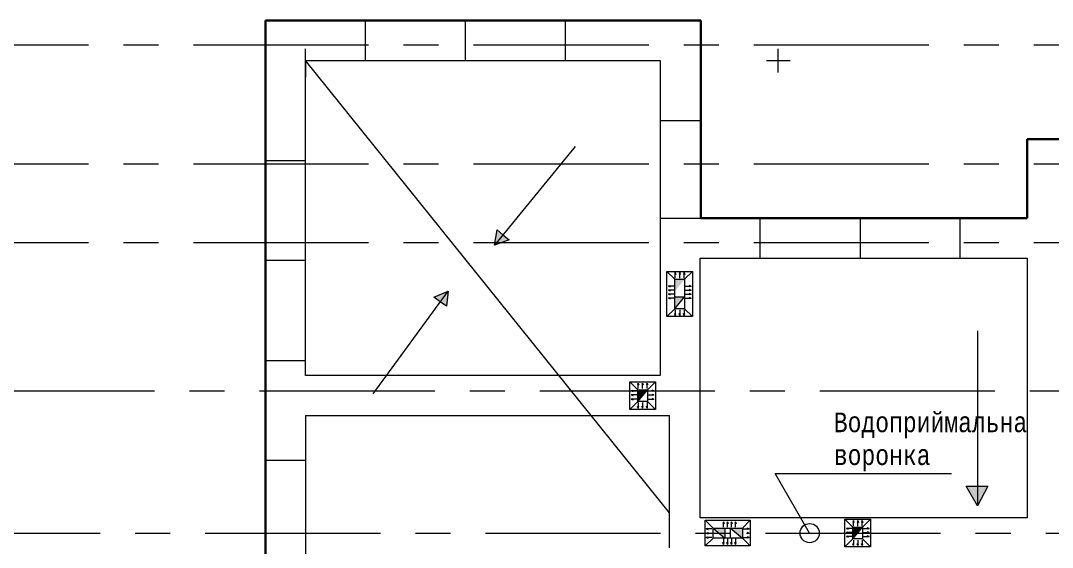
# Model space of a CAD drawing. Header units: millimetres. Extents: x -689206 to 4969298, y -1019800 to 703299.
# Drawn here: x 798541 to 811638, y -614102 to -607410 of the extents above; entities that cross this region are included whole.
import ezdxf

# ---------------------------------------------------------------- set-up
doc = ezdxf.new("R2010")
doc.units = ezdxf.units.MM
doc.linetypes.add('JIS_02_4.0', pattern=[5.5, 4, -1.5])
doc.linetypes.add('осеваяX2', pattern=[101.6, 63.5, -12.7, 12.7, -12.7])
doc.layers.add('кровля', color=211, linetype='Continuous')
doc.layers.add('четотам', color=7, linetype='Continuous')
for name, color, linetype, lineweight in [('РАЗМЕРЫ', 7, 'Continuous', 9), ('сваи', 7, 'JIS_02_4.0', 30), ('стены', 7, 'Continuous', 20)]:
    doc.layers.add(name, color=color, linetype=linetype, lineweight=lineweight)
doc.styles.add('Аннотативный', font='isocteur.ttf', dxfattribs={"width": 0.7, "height": 250})

msp = doc.modelspace()

# ---------------------------------------------------------------- hatches: boundary and pattern name
at = {"layer": 'кровля', "lineweight": 5}
h = msp.add_hatch(color=7, dxfattribs=at)
h.dxf.hatch_style = 1
h.paths.add_polyline_path([(806851.9, -610634.2), (806860.1, -610634.2), (806851.9, -610610.6)])
h.paths.add_polyline_path([(806843.8, -610634.2), (806851.9, -610634.2), (806851.9, -610610.6)])
h = msp.add_hatch(color=7, dxfattribs=at)
h.dxf.hatch_style = 1
h.paths.add_polyline_path([(806907.2, -610634.2), (806915.4, -610634.2), (806907.2, -610610.6)])
h.paths.add_polyline_path([(806899.1, -610634.2), (806907.2, -610634.2), (806907.2, -610610.6)])
h = msp.add_hatch(color=7, dxfattribs=at)
h.dxf.hatch_style = 1
h.paths.add_polyline_path([(806962.5, -610610.6), (806954.4, -610634.2), (806962.5, -610634.2)])
h.paths.add_polyline_path([(806962.5, -610610.6), (806962.5, -610634.2), (806970.7, -610634.2)])
h = msp.add_hatch(color=7, dxfattribs=at)
h.dxf.hatch_style = 1
h.paths.add_polyline_path([(806763.3, -610784.9), (806786.9, -610793), (806786.9, -610784.9)])
h.paths.add_polyline_path([(806763.3, -610784.9), (806786.9, -610784.9), (806786.9, -610776.8)])
h = msp.add_hatch(color=7, dxfattribs=at)
h.dxf.hatch_style = 1
h.paths.add_polyline_path([(806763.3, -610834.7), (806786.9, -610842.8), (806786.9, -610834.7)])
h.paths.add_polyline_path([(806763.3, -610834.7), (806786.9, -610834.7), (806786.9, -610826.5)])
h = msp.add_hatch(color=7, dxfattribs=at)
h.dxf.hatch_style = 1
h.paths.add_polyline_path([(807027.6, -610784.9), (807027.6, -610793), (807051.2, -610784.9)])
h.paths.add_polyline_path([(807027.6, -610776.8), (807027.6, -610784.9), (807051.2, -610784.9)])
h = msp.add_hatch(color=7, dxfattribs=at)
h.dxf.hatch_style = 1
h.paths.add_polyline_path([(807027.6, -610834.7), (807027.6, -610842.8), (807051.2, -610834.7)])
h.paths.add_polyline_path([(807027.6, -610826.5), (807027.6, -610834.7), (807051.2, -610834.7)])
h = msp.add_hatch(color=7, dxfattribs=at)
h.dxf.hatch_style = 1
h.paths.add_polyline_path([(806763.3, -610885.9), (806786.9, -610894.1), (806786.9, -610885.9)])
h.paths.add_polyline_path([(806763.3, -610885.9), (806786.9, -610885.9), (806786.9, -610877.8)])
h = msp.add_hatch(color=7, dxfattribs=at)
h.dxf.hatch_style = 1
h.paths.add_polyline_path([(806786.9, -610937.2), (806786.9, -610929), (806763.3, -610937.2)])
h.paths.add_polyline_path([(806786.9, -610945.3), (806786.9, -610937.2), (806763.3, -610937.2)])
h = msp.add_hatch(color=7, dxfattribs=at)
h.dxf.hatch_style = 1
h.paths.add_polyline_path([(807027.6, -610885.9), (807027.6, -610894.1), (807051.2, -610885.9)])
h.paths.add_polyline_path([(807027.6, -610877.8), (807027.6, -610885.9), (807051.2, -610885.9)])
h = msp.add_hatch(color=7, dxfattribs=at)
h.dxf.hatch_style = 1
h.paths.add_polyline_path([(807051.2, -610937.2), (807027.6, -610929), (807027.6, -610937.2)])
h.paths.add_polyline_path([(807051.2, -610937.2), (807027.6, -610937.2), (807027.6, -610945.3)])
h = msp.add_hatch(color=7, dxfattribs=at)
h.dxf.hatch_style = 1
h.paths.add_polyline_path([(806851.9, -611154.5), (806860.1, -611130.8), (806851.9, -611130.8)])
h.paths.add_polyline_path([(806851.9, -611154.5), (806851.9, -611130.8), (806843.8, -611130.8)])
h = msp.add_hatch(color=7, dxfattribs=at)
h.dxf.hatch_style = 1
h.paths.add_polyline_path([(806907.2, -611154.5), (806915.4, -611130.8), (806907.2, -611130.8)])
h.paths.add_polyline_path([(806907.2, -611154.5), (806907.2, -611130.8), (806899.1, -611130.8)])
h = msp.add_hatch(color=7, dxfattribs=at)
h.dxf.hatch_style = 1
h.paths.add_polyline_path([(806962.5, -611130.8), (806954.4, -611130.8), (806962.5, -611154.5)])
h.paths.add_polyline_path([(806970.7, -611130.8), (806962.5, -611130.8), (806962.5, -611154.5)])
at = {"layer": 'кровля', "lineweight": 5, "true_color": 0x000000}
h = msp.add_hatch(color=18, dxfattribs=at)
h.dxf.hatch_style = 1
h.paths.add_polyline_path([(806381.9, -612039), (806390.1, -612039), (806381.9, -612015.4)])
h.paths.add_polyline_path([(806373.8, -612039), (806381.9, -612039), (806381.9, -612015.4)])
h = msp.add_hatch(color=18, dxfattribs=at)
h.dxf.hatch_style = 1
h.paths.add_polyline_path([(806437.2, -612039), (806445.4, -612039), (806437.2, -612015.4)])
h.paths.add_polyline_path([(806429.1, -612039), (806437.2, -612039), (806437.2, -612015.4)])
h = msp.add_hatch(color=18, dxfattribs=at)
h.dxf.hatch_style = 1
h.paths.add_polyline_path([(806492.5, -612015.4), (806484.4, -612039), (806492.5, -612039)])
h.paths.add_polyline_path([(806492.5, -612015.4), (806492.5, -612039), (806500.7, -612039)])
h = msp.add_hatch(color=18, dxfattribs=at)
h.dxf.hatch_style = 1
h.paths.add_polyline_path([(806293.3, -612114.7), (806316.9, -612122.9), (806316.9, -612114.7)])
h.paths.add_polyline_path([(806293.3, -612114.7), (806316.9, -612114.7), (806316.9, -612106.6)])
h = msp.add_hatch(color=18, dxfattribs=at)
h.dxf.hatch_style = 1
h.paths.add_polyline_path([(806293.3, -612166), (806316.9, -612174.1), (806316.9, -612166)])
h.paths.add_polyline_path([(806293.3, -612166), (806316.9, -612166), (806316.9, -612157.9)])
h = msp.add_hatch(color=18, dxfattribs=at)
h.dxf.hatch_style = 1
h.paths.add_polyline_path([(806557.6, -612114.7), (806557.6, -612122.9), (806581.2, -612114.7)])
h.paths.add_polyline_path([(806557.6, -612106.6), (806557.6, -612114.7), (806581.2, -612114.7)])
h = msp.add_hatch(color=18, dxfattribs=at)
h.dxf.hatch_style = 1
h.paths.add_polyline_path([(806557.6, -612166), (806557.6, -612174.1), (806581.2, -612166)])
h.paths.add_polyline_path([(806557.6, -612157.9), (806557.6, -612166), (806581.2, -612166)])
h = msp.add_hatch(color=18, dxfattribs=at)
h.dxf.hatch_style = 1
h.paths.add_polyline_path([(806316.9, -612217.2), (806316.9, -612209.1), (806293.3, -612217.2)])
h.paths.add_polyline_path([(806316.9, -612225.4), (806316.9, -612217.2), (806293.3, -612217.2)])
h = msp.add_hatch(color=18, dxfattribs=at)
h.dxf.hatch_style = 1
h.paths.add_polyline_path([(806581.2, -612217.2), (806557.6, -612209.1), (806557.6, -612217.2)])
h.paths.add_polyline_path([(806581.2, -612217.2), (806557.6, -612217.2), (806557.6, -612225.4)])
h = msp.add_hatch(color=18, dxfattribs=at)
h.dxf.hatch_style = 1
h.paths.add_polyline_path([(806381.9, -612333), (806390.1, -612309.4), (806381.9, -612309.4)])
h.paths.add_polyline_path([(806381.9, -612333), (806381.9, -612309.4), (806373.8, -612309.4)])
h = msp.add_hatch(color=18, dxfattribs=at)
h.dxf.hatch_style = 1
h.paths.add_polyline_path([(806437.2, -612333), (806445.4, -612309.4), (806437.2, -612309.4)])
h.paths.add_polyline_path([(806437.2, -612333), (806437.2, -612309.4), (806429.1, -612309.4)])
h = msp.add_hatch(color=18, dxfattribs=at)
h.dxf.hatch_style = 1
h.paths.add_polyline_path([(806492.5, -612309.4), (806484.4, -612309.4), (806492.5, -612333)])
h.paths.add_polyline_path([(806500.7, -612309.4), (806492.5, -612309.4), (806492.5, -612333)])
at = {"layer": 'кровля', "lineweight": 5}
h = msp.add_hatch(color=7, dxfattribs=at)
h.dxf.hatch_style = 1
h.paths.add_polyline_path([(807245.3, -613865), (807268.9, -613873.2), (807268.9, -613865)])
h.paths.add_polyline_path([(807245.3, -613865), (807268.9, -613865), (807268.9, -613856.9)])
h = msp.add_hatch(color=7, dxfattribs=at)
h.dxf.hatch_style = 1
h.paths.add_polyline_path([(807462.6, -613800), (807470.7, -613800), (807462.6, -613776.3)])
h.paths.add_polyline_path([(807454.4, -613800), (807462.6, -613800), (807462.6, -613776.3)])
h = msp.add_hatch(color=7, dxfattribs=at)
h.dxf.hatch_style = 1
h.paths.add_polyline_path([(807513.8, -613776.3), (807505.7, -613800), (807513.8, -613800)])
h.paths.add_polyline_path([(807513.8, -613776.3), (807513.8, -613800), (807522, -613800)])
h = msp.add_hatch(color=7, dxfattribs=at)
h.dxf.hatch_style = 1
h.paths.add_polyline_path([(807565.1, -613776.3), (807556.9, -613800), (807565.1, -613800)])
h.paths.add_polyline_path([(807565.1, -613776.3), (807565.1, -613800), (807573.2, -613800)])
h = msp.add_hatch(color=7, dxfattribs=at)
h.dxf.hatch_style = 1
h.paths.add_polyline_path([(807614.9, -613776.3), (807606.7, -613800), (807614.9, -613800)])
h.paths.add_polyline_path([(807614.9, -613776.3), (807614.9, -613800), (807623, -613800)])
h = msp.add_hatch(color=7, dxfattribs=at)
h.dxf.hatch_style = 1
h.paths.add_polyline_path([(807765.5, -613865), (807765.5, -613873.2), (807789.2, -613865)])
h.paths.add_polyline_path([(807765.5, -613856.9), (807765.5, -613865), (807789.2, -613865)])
at = {"layer": 'кровля', "lineweight": 5, "true_color": 0x000000}
h = msp.add_hatch(color=18, dxfattribs=at)
h.dxf.hatch_style = 1
h.paths.add_polyline_path([(809023.3, -613860.8), (809046.9, -613869), (809046.9, -613860.8)])
h.paths.add_polyline_path([(809023.3, -613860.8), (809046.9, -613860.8), (809046.9, -613852.7)])
h = msp.add_hatch(color=18, dxfattribs=at)
h.dxf.hatch_style = 1
h.paths.add_polyline_path([(809111.9, -613785.1), (809120.1, -613785.1), (809111.9, -613761.5)])
h.paths.add_polyline_path([(809103.8, -613785.1), (809111.9, -613785.1), (809111.9, -613761.5)])
h = msp.add_hatch(color=18, dxfattribs=at)
h.dxf.hatch_style = 1
h.paths.add_polyline_path([(809167.2, -613785.1), (809175.4, -613785.1), (809167.2, -613761.5)])
h.paths.add_polyline_path([(809159.1, -613785.1), (809167.2, -613785.1), (809167.2, -613761.5)])
h = msp.add_hatch(color=18, dxfattribs=at)
h.dxf.hatch_style = 1
h.paths.add_polyline_path([(809222.5, -613761.5), (809214.4, -613785.1), (809222.5, -613785.1)])
h.paths.add_polyline_path([(809222.5, -613761.5), (809222.5, -613785.1), (809230.7, -613785.1)])
h = msp.add_hatch(color=18, dxfattribs=at)
h.dxf.hatch_style = 1
h.paths.add_polyline_path([(809287.6, -613860.8), (809287.6, -613869), (809311.2, -613860.8)])
h.paths.add_polyline_path([(809287.6, -613852.7), (809287.6, -613860.8), (809311.2, -613860.8)])
at = {"layer": 'кровля', "lineweight": 5}
h = msp.add_hatch(color=7, dxfattribs=at)
h.dxf.hatch_style = 1
h.paths.add_polyline_path([(807245.3, -613920.3), (807268.9, -613928.4), (807268.9, -613920.3)])
h.paths.add_polyline_path([(807245.3, -613920.3), (807268.9, -613920.3), (807268.9, -613912.2)])
h = msp.add_hatch(color=7, dxfattribs=at)
h.dxf.hatch_style = 1
h.paths.add_polyline_path([(807268.9, -613975.6), (807268.9, -613967.4), (807245.3, -613975.6)])
h.paths.add_polyline_path([(807268.9, -613983.7), (807268.9, -613975.6), (807245.3, -613975.6)])
h = msp.add_hatch(color=7, dxfattribs=at)
h.dxf.hatch_style = 1
h.paths.add_polyline_path([(807765.5, -613920.3), (807765.5, -613928.4), (807789.2, -613920.3)])
h.paths.add_polyline_path([(807765.5, -613912.2), (807765.5, -613920.3), (807789.2, -613920.3)])
h = msp.add_hatch(color=7, dxfattribs=at)
h.dxf.hatch_style = 1
h.paths.add_polyline_path([(807789.2, -613975.6), (807765.5, -613967.4), (807765.5, -613975.6)])
h.paths.add_polyline_path([(807789.2, -613975.6), (807765.5, -613975.6), (807765.5, -613983.7)])
at = {"layer": 'кровля', "lineweight": 5, "true_color": 0x000000}
h = msp.add_hatch(color=18, dxfattribs=at)
h.dxf.hatch_style = 1
h.paths.add_polyline_path([(809023.3, -613912.1), (809046.9, -613920.2), (809046.9, -613912.1)])
h.paths.add_polyline_path([(809023.3, -613912.1), (809046.9, -613912.1), (809046.9, -613904)])
h = msp.add_hatch(color=18, dxfattribs=at)
h.dxf.hatch_style = 1
h.paths.add_polyline_path([(809046.9, -613963.3), (809046.9, -613955.2), (809023.3, -613963.3)])
h.paths.add_polyline_path([(809046.9, -613971.5), (809046.9, -613963.3), (809023.3, -613963.3)])
h = msp.add_hatch(color=18, dxfattribs=at)
h.dxf.hatch_style = 1
h.paths.add_polyline_path([(809287.6, -613912.1), (809287.6, -613920.2), (809311.2, -613912.1)])
h.paths.add_polyline_path([(809287.6, -613904), (809287.6, -613912.1), (809311.2, -613912.1)])
h = msp.add_hatch(color=18, dxfattribs=at)
h.dxf.hatch_style = 1
h.paths.add_polyline_path([(809311.2, -613963.3), (809287.6, -613955.2), (809287.6, -613963.3)])
h.paths.add_polyline_path([(809311.2, -613963.3), (809287.6, -613963.3), (809287.6, -613971.5)])
at = {"layer": 'кровля', "lineweight": 5}
h = msp.add_hatch(color=7, dxfattribs=at)
h.dxf.hatch_style = 1
h.paths.add_polyline_path([(807462.6, -614064.3), (807470.7, -614040.6), (807462.6, -614040.6)])
h.paths.add_polyline_path([(807462.6, -614064.3), (807462.6, -614040.6), (807454.4, -614040.6)])
h = msp.add_hatch(color=7, dxfattribs=at)
h.dxf.hatch_style = 1
h.paths.add_polyline_path([(807513.8, -614040.6), (807505.7, -614040.6), (807513.8, -614064.3)])
h.paths.add_polyline_path([(807522, -614040.6), (807513.8, -614040.6), (807513.8, -614064.3)])
h = msp.add_hatch(color=7, dxfattribs=at)
h.dxf.hatch_style = 1
h.paths.add_polyline_path([(807565.1, -614040.6), (807556.9, -614040.6), (807565.1, -614064.3)])
h.paths.add_polyline_path([(807573.2, -614040.6), (807565.1, -614040.6), (807565.1, -614064.3)])
h = msp.add_hatch(color=7, dxfattribs=at)
h.dxf.hatch_style = 1
h.paths.add_polyline_path([(807614.9, -614040.6), (807606.7, -614040.6), (807614.9, -614064.3)])
h.paths.add_polyline_path([(807623, -614040.6), (807614.9, -614040.6), (807614.9, -614064.3)])
at = {"layer": 'кровля', "lineweight": 5, "true_color": 0x000000}
h = msp.add_hatch(color=18, dxfattribs=at)
h.dxf.hatch_style = 1
h.paths.add_polyline_path([(809111.9, -614079.1), (809120.1, -614055.5), (809111.9, -614055.5)])
h.paths.add_polyline_path([(809111.9, -614079.1), (809111.9, -614055.5), (809103.8, -614055.5)])
h = msp.add_hatch(color=18, dxfattribs=at)
h.dxf.hatch_style = 1
h.paths.add_polyline_path([(809167.2, -614079.1), (809175.4, -614055.5), (809167.2, -614055.5)])
h.paths.add_polyline_path([(809167.2, -614079.1), (809167.2, -614055.5), (809159.1, -614055.5)])
h = msp.add_hatch(color=18, dxfattribs=at)
h.dxf.hatch_style = 1
h.paths.add_polyline_path([(809222.5, -614055.5), (809214.4, -614055.5), (809222.5, -614079.1)])
h.paths.add_polyline_path([(809230.7, -614055.5), (809222.5, -614055.5), (809222.5, -614079.1)])
at = {"layer": 'РАЗМЕРЫ', "lineweight": 5, "ltscale": 150}
h = msp.add_hatch(color=256, dxfattribs=at)
h.dxf.hatch_style = 1
h.paths.add_polyline_path([(806969.7, -610695.7), (806844.7, -610695.7), (806844.7, -610845.7)])
h.paths.add_polyline_path([(806969.7, -610919.4), (806844.7, -610919.4), (806844.7, -611069.4)])
h = msp.add_hatch(color=256, dxfattribs=at)
h.dxf.hatch_style = 1
h.paths.add_polyline_path([(806499.7, -612099.2), (806374.7, -612099.2), (806374.7, -612249.2)])
h = msp.add_hatch(color=256, dxfattribs=at)
h.dxf.hatch_style = 1
h.paths.add_polyline_path([(807704.1, -613982.8), (807704.1, -613857.8), (807554.1, -613857.8)])
h.paths.add_polyline_path([(807480.4, -613982.8), (807480.4, -613857.8), (807330.4, -613857.8)])
h = msp.add_hatch(color=256, dxfattribs=at)
h.dxf.hatch_style = 1
h.paths.add_polyline_path([(809229.7, -613845.3), (809104.7, -613845.3), (809104.7, -613995.3)])
at = {"layer": 'сваи', "linetype": 'ByBlock', "lineweight": 20, "ltscale": 35}
h = msp.add_hatch(color=256, dxfattribs=at)
h.dxf.hatch_style = 1
h.paths.add_polyline_path([(825850.8, -610192.2), (825773.2, -610255.6), (825957.2, -610322.5)])
h.paths.add_polyline_path([(825926, -610130.8), (825850.8, -610192.2), (825957.2, -610322.5)])
h.paths.add_polyline_path([(826588.2, -610993.5), (826588.2, -611187.8), (826672.3, -611139.2)])
h.paths.add_polyline_path([(826759, -611089.1), (826588.2, -610993.5), (826672.3, -611139.2)])
h.paths.add_polyline_path([(819607.2, -614292.5), (819607.2, -614541.5), (819751, -614541.5)])
h.paths.add_polyline_path([(819607.2, -614292.5), (819477.2, -614541.5), (819607.2, -614541.5)])
h.paths.add_polyline_path([(819607.2, -613323.6), (819463.5, -613323.6), (819607.2, -613572.5)])
h.paths.add_polyline_path([(819737.2, -613323.6), (819607.2, -613323.6), (819607.2, -613572.5)])
h.paths.add_polyline_path([(815967.2, -613273.6), (815837.2, -613273.6), (815837.2, -613522.5)])
h.paths.add_polyline_path([(815837.2, -613273.6), (815693.5, -613273.6), (815837.2, -613522.5)])
h.paths.add_polyline_path([(815837.2, -614292.5), (815707.2, -614541.5), (815837.2, -614541.5)])
h.paths.add_polyline_path([(815837.2, -614292.5), (815837.2, -614541.5), (815981, -614541.5)])
h.paths.add_polyline_path([(810677.2, -614292.5), (810677.2, -614541.5), (810821, -614541.5)])
h.paths.add_polyline_path([(810677.2, -614292.5), (810547.2, -614541.5), (810677.2, -614541.5)])
h.paths.add_polyline_path([(810687.2, -613323.6), (810543.5, -613323.6), (810687.2, -613572.5)])
h.paths.add_polyline_path([(810817.2, -613323.6), (810687.2, -613323.6), (810687.2, -613572.5)])
h.paths.add_polyline_path([(803967.6, -610846.5), (803787.5, -610923.4), (803868.4, -610982.5)])
h.paths.add_polyline_path([(803967.6, -610846.5), (803868.4, -610982.5), (803946.9, -611039.7)])
h.paths.add_polyline_path([(804588.6, -610069), (804557.3, -610260.8), (804663.8, -610130.4)])
h.paths.add_polyline_path([(804663.8, -610130.4), (804557.3, -610260.8), (804741.3, -610193.8)])

# ---------------------------------------------------------------- linework, layer by layer
at = {"layer": 'кровля', "color": 7, "lineweight": 5}
for p, q in [((806844.7, -610695.7), (806744.7, -610595.7)), ((806969.7, -610695.7), (807069.7, -610595.7)), ((806851.9, -610610.6), (806843.8, -610634.2)), ((806843.8, -610634.2), (806851.9, -610634.2)), ((806851.9, -610680.6), (806851.9, -610610.6)), ((806851.9, -610610.6), (806860.1, -610634.2)), ((806860.1, -610634.2), (806851.9, -610634.2)), ((806907.2, -610610.6), (806899.1, -610634.2)), ((806899.1, -610634.2), (806907.2, -610634.2)), ((806907.2, -610680.6), (806907.2, -610610.6)), ((806907.2, -610610.6), (806915.4, -610634.2)), ((806915.4, -610634.2), (806907.2, -610634.2)), ((806962.5, -610610.6), (806954.4, -610634.2)), ((806954.4, -610634.2), (806962.5, -610634.2)), ((806962.5, -610680.6), (806962.5, -610610.6)), ((806962.5, -610610.6), (806970.7, -610634.2)), ((806970.7, -610634.2), (806962.5, -610634.2)), ((806763.3, -610784.9), (806786.9, -610776.8)), ((806833.3, -610784.9), (806763.3, -610784.9)), ((806763.3, -610784.9), (806786.9, -610793)), ((806763.3, -610834.7), (806786.9, -610826.5)), ((806833.3, -610834.7), (806763.3, -610834.7)), ((806763.3, -610834.7), (806786.9, -610842.8)), ((806786.9, -610776.8), (806786.9, -610784.9)), ((806786.9, -610793), (806786.9, -610784.9)), ((806786.9, -610826.5), (806786.9, -610834.7)), ((806786.9, -610842.8), (806786.9, -610834.7)), ((806981.2, -610784.9), (807051.2, -610784.9)), ((806981.2, -610834.7), (807051.2, -610834.7)), ((807051.2, -610784.9), (807027.6, -610776.8)), ((807027.6, -610776.8), (807027.6, -610784.9)), ((807051.2, -610784.9), (807027.6, -610793)), ((807027.6, -610793), (807027.6, -610784.9)), ((807051.2, -610834.7), (807027.6, -610826.5)), ((807027.6, -610826.5), (807027.6, -610834.7)), ((807051.2, -610834.7), (807027.6, -610842.8)), ((807027.6, -610842.8), (807027.6, -610834.7)), ((806763.3, -610885.9), (806786.9, -610877.8)), ((806833.3, -610885.9), (806763.3, -610885.9)), ((806763.3, -610885.9), (806786.9, -610894.1)), ((806763.3, -610937.2), (806786.9, -610929)), ((806833.3, -610937.2), (806763.3, -610937.2)), ((806763.3, -610937.2), (806786.9, -610945.3)), ((806786.9, -610877.8), (806786.9, -610885.9)), ((806786.9, -610894.1), (806786.9, -610885.9)), ((806786.9, -610929), (806786.9, -610937.2)), ((806786.9, -610945.3), (806786.9, -610937.2)), ((806981.2, -610885.9), (807051.2, -610885.9)), ((806981.2, -610937.2), (807051.2, -610937.2)), ((807051.2, -610885.9), (807027.6, -610877.8)), ((807027.6, -610877.8), (807027.6, -610885.9)), ((807051.2, -610885.9), (807027.6, -610894.1)), ((807027.6, -610894.1), (807027.6, -610885.9)), ((807051.2, -610937.2), (807027.6, -610929)), ((807027.6, -610929), (807027.6, -610937.2)), ((807051.2, -610937.2), (807027.6, -610945.3)), ((807027.6, -610945.3), (807027.6, -610937.2)), ((806844.7, -611069.4), (806744.7, -611169.4)), ((806851.9, -611084.5), (806851.9, -611154.5)), ((806907.2, -611084.5), (806907.2, -611154.5)), ((806962.5, -611084.5), (806962.5, -611154.5)), ((806969.7, -611069.4), (807069.7, -611169.4)), ((806851.9, -611154.5), (806843.8, -611130.8)), ((806843.8, -611130.8), (806851.9, -611130.8)), ((806851.9, -611154.5), (806860.1, -611130.8)), ((806860.1, -611130.8), (806851.9, -611130.8)), ((806907.2, -611154.5), (806899.1, -611130.8)), ((806899.1, -611130.8), (806907.2, -611130.8)), ((806907.2, -611154.5), (806915.4, -611130.8)), ((806915.4, -611130.8), (806907.2, -611130.8)), ((806962.5, -611154.5), (806954.4, -611130.8)), ((806954.4, -611130.8), (806962.5, -611130.8)), ((806962.5, -611154.5), (806970.7, -611130.8)), ((806970.7, -611130.8), (806962.5, -611130.8)), ((807330.4, -613857.8), (807230.4, -613757.8)), ((807245.3, -613865), (807268.9, -613856.9)), ((807315.3, -613865), (807245.3, -613865)), ((807245.3, -613865), (807268.9, -613873.2)), ((807268.9, -613856.9), (807268.9, -613865)), ((807268.9, -613873.2), (807268.9, -613865)), ((807462.6, -613776.3), (807454.4, -613800)), ((807454.4, -613800), (807462.6, -613800)), ((807462.6, -613846.3), (807462.6, -613776.3)), ((807462.6, -613776.3), (807470.7, -613800)), ((807470.7, -613800), (807462.6, -613800)), ((807513.8, -613776.3), (807505.7, -613800)), ((807505.7, -613800), (807513.8, -613800)), ((807513.8, -613846.3), (807513.8, -613776.3)), ((807513.8, -613776.3), (807522, -613800)), ((807522, -613800), (807513.8, -613800)), ((807565.1, -613776.3), (807556.9, -613800)), ((807556.9, -613800), (807565.1, -613800)), ((807565.1, -613846.3), (807565.1, -613776.3)), ((807565.1, -613776.3), (807573.2, -613800)), ((807573.2, -613800), (807565.1, -613800)), ((807614.9, -613776.3), (807606.7, -613800)), ((807606.7, -613800), (807614.9, -613800)), ((807614.9, -613846.3), (807614.9, -613776.3)), ((807614.9, -613776.3), (807623, -613800)), ((807623, -613800), (807614.9, -613800)), ((807704.1, -613857.8), (807804.1, -613757.8)), ((807719.2, -613865), (807789.2, -613865)), ((807789.2, -613865), (807765.5, -613856.9)), ((807765.5, -613856.9), (807765.5, -613865)), ((807789.2, -613865), (807765.5, -613873.2)), ((807765.5, -613873.2), (807765.5, -613865)), ((807330.4, -613982.8), (807230.4, -614082.8)), ((807245.3, -613920.3), (807268.9, -613928.4)), ((807245.3, -613975.6), (807268.9, -613967.4)), ((807315.3, -613975.6), (807245.3, -613975.6)), ((807245.3, -613975.6), (807268.9, -613983.7)), ((807268.9, -613928.4), (807268.9, -613920.3)), ((807268.9, -613967.4), (807268.9, -613975.6)), ((807268.9, -613983.7), (807268.9, -613975.6)), ((807462.6, -613994.3), (807462.6, -614064.3)), ((807513.8, -613994.3), (807513.8, -614064.3)), ((807565.1, -613994.3), (807565.1, -614064.3)), ((807614.9, -613994.3), (807614.9, -614064.3)), ((807704.1, -613982.8), (807804.1, -614082.8)), ((807719.2, -613975.6), (807789.2, -613975.6)), ((807789.2, -613920.3), (807765.5, -613928.4)), ((807765.5, -613928.4), (807765.5, -613920.3)), ((807789.2, -613975.6), (807765.5, -613967.4)), ((807765.5, -613967.4), (807765.5, -613975.6)), ((807789.2, -613975.6), (807765.5, -613983.7)), ((807765.5, -613983.7), (807765.5, -613975.6)), ((807462.6, -614064.3), (807454.4, -614040.6)), ((807454.4, -614040.6), (807462.6, -614040.6)), ((807462.6, -614064.3), (807470.7, -614040.6)), ((807470.7, -614040.6), (807462.6, -614040.6)), ((807513.8, -614064.3), (807505.7, -614040.6)), ((807505.7, -614040.6), (807513.8, -614040.6)), ((807513.8, -614064.3), (807522, -614040.6)), ((807522, -614040.6), (807513.8, -614040.6)), ((807565.1, -614064.3), (807556.9, -614040.6)), ((807556.9, -614040.6), (807565.1, -614040.6)), ((807565.1, -614064.3), (807573.2, -614040.6)), ((807573.2, -614040.6), (807565.1, -614040.6)), ((807614.9, -614064.3), (807606.7, -614040.6)), ((807606.7, -614040.6), (807614.9, -614040.6)), ((807614.9, -614064.3), (807623, -614040.6)), ((807623, -614040.6), (807614.9, -614040.6))]:
    msp.add_line(p, q, dxfattribs=at)
at = {"layer": 'кровля', "color": 18, "lineweight": 5, "true_color": 0x000000}
for p, q in [((806374.7, -612099.2), (806274.7, -611999.2)), ((806381.9, -612015.4), (806373.8, -612039)), ((806373.8, -612039), (806381.9, -612039)), ((806381.9, -612085.4), (806381.9, -612015.4)), ((806381.9, -612015.4), (806390.1, -612039)), ((806390.1, -612039), (806381.9, -612039)), ((806437.2, -612015.4), (806429.1, -612039)), ((806429.1, -612039), (806437.2, -612039)), ((806437.2, -612085.4), (806437.2, -612015.4)), ((806437.2, -612015.4), (806445.4, -612039)), ((806445.4, -612039), (806437.2, -612039)), ((806492.5, -612015.4), (806484.4, -612039)), ((806484.4, -612039), (806492.5, -612039)), ((806492.5, -612085.4), (806492.5, -612015.4)), ((806492.5, -612015.4), (806500.7, -612039)), ((806500.7, -612039), (806492.5, -612039)), ((806499.7, -612099.2), (806599.7, -611999.2)), ((806293.3, -612114.7), (806316.9, -612106.6)), ((806363.3, -612114.7), (806293.3, -612114.7)), ((806293.3, -612114.7), (806316.9, -612122.9)), ((806293.3, -612166), (806316.9, -612157.9)), ((806363.3, -612166), (806293.3, -612166)), ((806293.3, -612166), (806316.9, -612174.1)), ((806316.9, -612106.6), (806316.9, -612114.7)), ((806316.9, -612122.9), (806316.9, -612114.7)), ((806316.9, -612157.9), (806316.9, -612166)), ((806316.9, -612174.1), (806316.9, -612166)), ((806511.2, -612114.7), (806581.2, -612114.7)), ((806511.2, -612166), (806581.2, -612166)), ((806581.2, -612114.7), (806557.6, -612106.6)), ((806557.6, -612106.6), (806557.6, -612114.7)), ((806581.2, -612114.7), (806557.6, -612122.9)), ((806557.6, -612122.9), (806557.6, -612114.7)), ((806581.2, -612166), (806557.6, -612157.9)), ((806557.6, -612157.9), (806557.6, -612166)), ((806581.2, -612166), (806557.6, -612174.1)), ((806557.6, -612174.1), (806557.6, -612166)), ((806374.7, -612249.2), (806274.7, -612349.2)), ((806293.3, -612217.2), (806316.9, -612209.1)), ((806363.3, -612217.2), (806293.3, -612217.2)), ((806293.3, -612217.2), (806316.9, -612225.4)), ((806316.9, -612209.1), (806316.9, -612217.2)), ((806316.9, -612225.4), (806316.9, -612217.2)), ((806381.9, -612263), (806381.9, -612333)), ((806437.2, -612263), (806437.2, -612333)), ((806492.5, -612263), (806492.5, -612333)), ((806499.7, -612249.2), (806599.7, -612349.2)), ((806511.2, -612217.2), (806581.2, -612217.2)), ((806581.2, -612217.2), (806557.6, -612209.1)), ((806557.6, -612209.1), (806557.6, -612217.2)), ((806581.2, -612217.2), (806557.6, -612225.4)), ((806557.6, -612225.4), (806557.6, -612217.2)), ((806381.9, -612333), (806373.8, -612309.4)), ((806373.8, -612309.4), (806381.9, -612309.4)), ((806381.9, -612333), (806390.1, -612309.4)), ((806390.1, -612309.4), (806381.9, -612309.4)), ((806437.2, -612333), (806429.1, -612309.4)), ((806429.1, -612309.4), (806437.2, -612309.4)), ((806437.2, -612333), (806445.4, -612309.4)), ((806445.4, -612309.4), (806437.2, -612309.4)), ((806492.5, -612333), (806484.4, -612309.4)), ((806484.4, -612309.4), (806492.5, -612309.4)), ((806492.5, -612333), (806500.7, -612309.4)), ((806500.7, -612309.4), (806492.5, -612309.4)), ((809104.7, -613845.3), (809004.7, -613745.3)), ((809023.3, -613860.8), (809046.9, -613852.7)), ((809093.3, -613860.8), (809023.3, -613860.8)), ((809023.3, -613860.8), (809046.9, -613869)), ((809046.9, -613852.7), (809046.9, -613860.8)), ((809046.9, -613869), (809046.9, -613860.8)), ((809111.9, -613761.5), (809103.8, -613785.1)), ((809103.8, -613785.1), (809111.9, -613785.1)), ((809111.9, -613831.5), (809111.9, -613761.5)), ((809111.9, -613761.5), (809120.1, -613785.1)), ((809120.1, -613785.1), (809111.9, -613785.1)), ((809167.2, -613761.5), (809159.1, -613785.1)), ((809159.1, -613785.1), (809167.2, -613785.1)), ((809167.2, -613831.5), (809167.2, -613761.5)), ((809167.2, -613761.5), (809175.4, -613785.1)), ((809175.4, -613785.1), (809167.2, -613785.1)), ((809222.5, -613761.5), (809214.4, -613785.1)), ((809214.4, -613785.1), (809222.5, -613785.1)), ((809222.5, -613831.5), (809222.5, -613761.5)), ((809222.5, -613761.5), (809230.7, -613785.1)), ((809230.7, -613785.1), (809222.5, -613785.1)), ((809229.7, -613845.3), (809329.7, -613745.3)), ((809241.2, -613860.8), (809311.2, -613860.8)), ((809311.2, -613860.8), (809287.6, -613852.7)), ((809287.6, -613852.7), (809287.6, -613860.8)), ((809311.2, -613860.8), (809287.6, -613869)), ((809287.6, -613869), (809287.6, -613860.8)), ((809104.7, -613995.3), (809004.7, -614095.3)), ((809023.3, -613912.1), (809046.9, -613904)), ((809093.3, -613912.1), (809023.3, -613912.1)), ((809023.3, -613912.1), (809046.9, -613920.2)), ((809023.3, -613963.3), (809046.9, -613955.2)), ((809093.3, -613963.3), (809023.3, -613963.3)), ((809023.3, -613963.3), (809046.9, -613971.5)), ((809046.9, -613904), (809046.9, -613912.1)), ((809046.9, -613920.2), (809046.9, -613912.1)), ((809046.9, -613955.2), (809046.9, -613963.3)), ((809046.9, -613971.5), (809046.9, -613963.3)), ((809229.7, -613995.3), (809329.7, -614095.3)), ((809241.2, -613912.1), (809311.2, -613912.1)), ((809241.2, -613963.3), (809311.2, -613963.3)), ((809311.2, -613912.1), (809287.6, -613904)), ((809287.6, -613904), (809287.6, -613912.1)), ((809311.2, -613912.1), (809287.6, -613920.2)), ((809287.6, -613920.2), (809287.6, -613912.1)), ((809311.2, -613963.3), (809287.6, -613955.2)), ((809287.6, -613955.2), (809287.6, -613963.3)), ((809311.2, -613963.3), (809287.6, -613971.5)), ((809287.6, -613971.5), (809287.6, -613963.3)), ((809111.9, -614079.1), (809103.8, -614055.5)), ((809103.8, -614055.5), (809111.9, -614055.5)), ((809111.9, -614009.1), (809111.9, -614079.1)), ((809111.9, -614079.1), (809120.1, -614055.5)), ((809120.1, -614055.5), (809111.9, -614055.5)), ((809167.2, -614079.1), (809159.1, -614055.5)), ((809159.1, -614055.5), (809167.2, -614055.5)), ((809167.2, -614009.1), (809167.2, -614079.1)), ((809167.2, -614079.1), (809175.4, -614055.5)), ((809175.4, -614055.5), (809167.2, -614055.5)), ((809222.5, -614079.1), (809214.4, -614055.5)), ((809214.4, -614055.5), (809222.5, -614055.5)), ((809222.5, -614009.1), (809222.5, -614079.1)), ((809222.5, -614079.1), (809230.7, -614055.5)), ((809230.7, -614055.5), (809222.5, -614055.5))]:
    msp.add_line(p, q, dxfattribs=at)
at = {"layer": 'кровля', "color": 7, "lineweight": 15}
for p, q in [((807245.3, -613920.3), (807268.9, -613912.2)), ((807268.9, -613912.2), (807268.9, -613920.3)), ((807789.2, -613920.3), (807765.5, -613912.2)), ((807765.5, -613912.2), (807765.5, -613920.3))]:
    msp.add_line(p, q, dxfattribs=at)
at = {"layer": 'кровля', "color": 7, "lineweight": 5}
for points in [[(806744.7, -610595.7), (807069.7, -610595.7), (807069.7, -611169.4), (806744.7, -611169.4)], [(806844.7, -610695.7), (806969.7, -610695.7), (806969.7, -611069.4), (806844.7, -611069.4)], [(807804.1, -613757.8), (807804.1, -614082.8), (807230.4, -614082.8), (807230.4, -613757.8)], [(807704.1, -613857.8), (807704.1, -613982.8), (807330.4, -613982.8), (807330.4, -613857.8)]]:
    msp.add_lwpolyline(points, close=True, dxfattribs=at)
at = {"layer": 'кровля', "color": 18, "lineweight": 5, "true_color": 0x000000}
for points in [[(806274.7, -611999.2), (806599.7, -611999.2), (806599.7, -612349.2), (806274.7, -612349.2)], [(806374.7, -612099.2), (806499.7, -612099.2), (806499.7, -612249.2), (806374.7, -612249.2)], [(809004.7, -613745.3), (809329.7, -613745.3), (809329.7, -614095.3), (809004.7, -614095.3)], [(809104.7, -613845.3), (809229.7, -613845.3), (809229.7, -613995.3), (809104.7, -613995.3)]]:
    msp.add_lwpolyline(points, close=True, dxfattribs=at)
at = {"layer": 'РАЗМЕРЫ', "linetype": 'ByBlock', "lineweight": 9, "ltscale": 35}
for p, q in [((802918.3, -607918.3), (802918.3, -607410.3)), ((804188.3, -607918.3), (804188.3, -607410.3)), ((805458.3, -607918.3), (805458.3, -607410.3)), ((806658.3, -608680.3), (807176.3, -608680.3)), ((801648.3, -609188.3), (802158.3, -609188.3)), ((806658.3, -609918.3), (807176.3, -609918.3)), ((807928.3, -610428.3), (807928.3, -609918.3)), ((809198.3, -609918.3), (809198.3, -610428.3)), ((810468.3, -610428.3), (810468.3, -609918.3)), ((802158.3, -610458.3), (801648.3, -610458.3)), ((801648.3, -611728.3), (802158.3, -611728.3)), ((802158.3, -612998.3), (801648.3, -612998.3))]:
    msp.add_line(p, q, dxfattribs=at)
at = {"layer": 'РАЗМЕРЫ', "linetype": 'осеваяX2', "lineweight": 5, "ltscale": 35}
for p, q in [((782955.6, -607718.8), (850158.3, -607720)), ((850025.6, -612118.3), (782955.6, -612118.3))]:
    msp.add_line(p, q, dxfattribs=at)
at = {"layer": 'РАЗМЕРЫ', "linetype": 'ByBlock', "lineweight": 20}
msp.add_line((802158.3, -607918.3), (806658.3, -607918.3), dxfattribs=at)
at = {"layer": 'РАЗМЕРЫ', "lineweight": 13, "ltscale": 150}
msp.add_line((806778.3, -613662.5), (802158.3, -607918.3), dxfattribs=at)
at = {"layer": 'РАЗМЕРЫ', "lineweight": 9, "ltscale": 150}
for p, q in [((808557.2, -613920.3), (808119, -613161.3)), ((808119, -613161.3), (810356.2, -613161.3))]:
    msp.add_line(p, q, dxfattribs=at)
msp.add_circle((808557.2, -613920.3), 122, dxfattribs=at)
at = {"layer": 'сваи', "lineweight": 9, "ltscale": 15000}
for p, q in [((805580, -609009), (804557.3, -610260.8)), ((803014.5, -612152.1), (803967.6, -610846.5)), ((810687.2, -611352.5), (810687.2, -613572.5))]:
    msp.add_line(p, q, dxfattribs=at)
at = {"layer": 'сваи', "lineweight": 20, "ltscale": 15000}
for p, q in [((804557.3, -610260.8), (804588.6, -610069)), ((804588.6, -610069), (804663.8, -610130.4)), ((804741.3, -610193.8), (804557.3, -610260.8)), ((804663.8, -610130.4), (804741.3, -610193.8)), ((803787.5, -610923.4), (803967.6, -610846.5)), ((803967.6, -610846.5), (803946.9, -611039.7)), ((803868.4, -610982.5), (803787.5, -610923.4)), ((803946.9, -611039.7), (803868.4, -610982.5)), ((810687.2, -613572.5), (810543.5, -613323.6)), ((810543.5, -613323.6), (810817.2, -613323.6)), ((810817.2, -613323.6), (810687.2, -613572.5))]:
    msp.add_line(p, q, dxfattribs=at)
at = {"layer": 'стены', "lineweight": 30}
for p, q in [((801648.3, -612660.4), (801648.3, -607410.3)), ((801648.3, -607410.3), (807176.3, -607410.3)), ((807176.3, -607410.3), (807176.3, -609918.3)), ((811318.3, -608918.3), (819148.3, -608918.3)), ((811318.3, -608918.3), (811318.3, -609918.3)), ((807176.3, -609918.3), (811318.3, -609918.3)), ((801648.3, -614943.6), (801648.3, -612660.4))]:
    msp.add_line(p, q, dxfattribs=at)
at = {"layer": 'стены'}
for p, q in [((802158.3, -608068.3), (802158.3, -607768.3)), ((808158.3, -608068.3), (808158.3, -607768.3)), ((802158.3, -607918.3), (802158.3, -608129.3)), ((808008.3, -607918.3), (808308.3, -607918.3))]:
    msp.add_line(p, q, dxfattribs=at)
at = {"layer": 'стены', "lineweight": 13}
for p, q in [((802158.3, -611918.3), (802158.3, -607918.3)), ((806658.3, -607918.3), (806658.3, -611918.3)), ((807168.3, -613728.3), (807168.3, -610428.3)), ((807168.3, -610428.3), (811318.3, -610428.3)), ((811318.3, -610428.3), (811318.3, -613728.3)), ((806658.3, -611918.3), (802158.3, -611918.3)), ((802158.3, -612428.3), (806778.3, -612428.3)), ((806778.3, -614108.3), (806778.3, -612428.3)), ((811318.3, -613728.3), (807168.3, -613728.3))]:
    msp.add_line(p, q, dxfattribs=at)
at = {"layer": 'стены', "linetype": 'осеваяX2', "lineweight": 5, "ltscale": 35}
for p, q in [((782955.6, -609228.3), (850158.3, -609228.3)), ((782955.6, -610228.3), (850158.3, -610228.3)), ((783105.6, -613920.3), (850158.3, -613920.3))]:
    msp.add_line(p, q, dxfattribs=at)
at = {"layer": 'стены', "lineweight": 20}
msp.add_line((802158.3, -612428.3), (802158.3, -614753.3), dxfattribs=at)
at = {"layer": 'четотам', "color": 7, "lineweight": 5}
for points in [[(806844.7, -611069.4), (806844.7, -610919.4), (806969.7, -610919.4), (806969.7, -611069.4), (806844.7, -611069.4), (806969.7, -610919.4)], [(807330.4, -613857.8), (807480.4, -613857.8), (807480.4, -613982.8), (807330.4, -613982.8), (807330.4, -613857.8), (807480.4, -613982.8)], [(807554.1, -613857.8), (807704.1, -613857.8), (807704.1, -613982.8), (807554.1, -613982.8), (807554.1, -613857.8), (807704.1, -613982.8)]]:
    msp.add_lwpolyline(points, dxfattribs=at)
at = {"layer": 'четотам', "color": 18, "lineweight": 5, "true_color": 0x000000}
for points in [[(806374.7, -612249.2), (806374.7, -612099.2), (806499.7, -612099.2), (806499.7, -612249.2), (806374.7, -612249.2), (806499.7, -612099.2)], [(806374.7, -612249.2), (806374.7, -612099.2), (806499.7, -612099.2), (806499.7, -612249.2), (806374.7, -612249.2), (806499.7, -612099.2)], [(809104.7, -613995.3), (809104.7, -613845.3), (809229.7, -613845.3), (809229.7, -613995.3), (809104.7, -613995.3), (809229.7, -613845.3)], [(809104.7, -613995.3), (809104.7, -613845.3), (809229.7, -613845.3), (809229.7, -613995.3), (809104.7, -613995.3), (809229.7, -613845.3)]]:
    msp.add_lwpolyline(points, dxfattribs=at)

# ---------------------------------------------------------------- texts
at = {"layer": 'РАЗМЕРЫ', "lineweight": 13, "ltscale": 150, "insert": (808864.1, -612388.4), "char_height": 250, "width": 850, "attachment_point": 1, "style": 'Аннотативный'}
msp.add_mtext('Водоприймальна воронка', dxfattribs=at)

doc.saveas('drawing.dxf')
